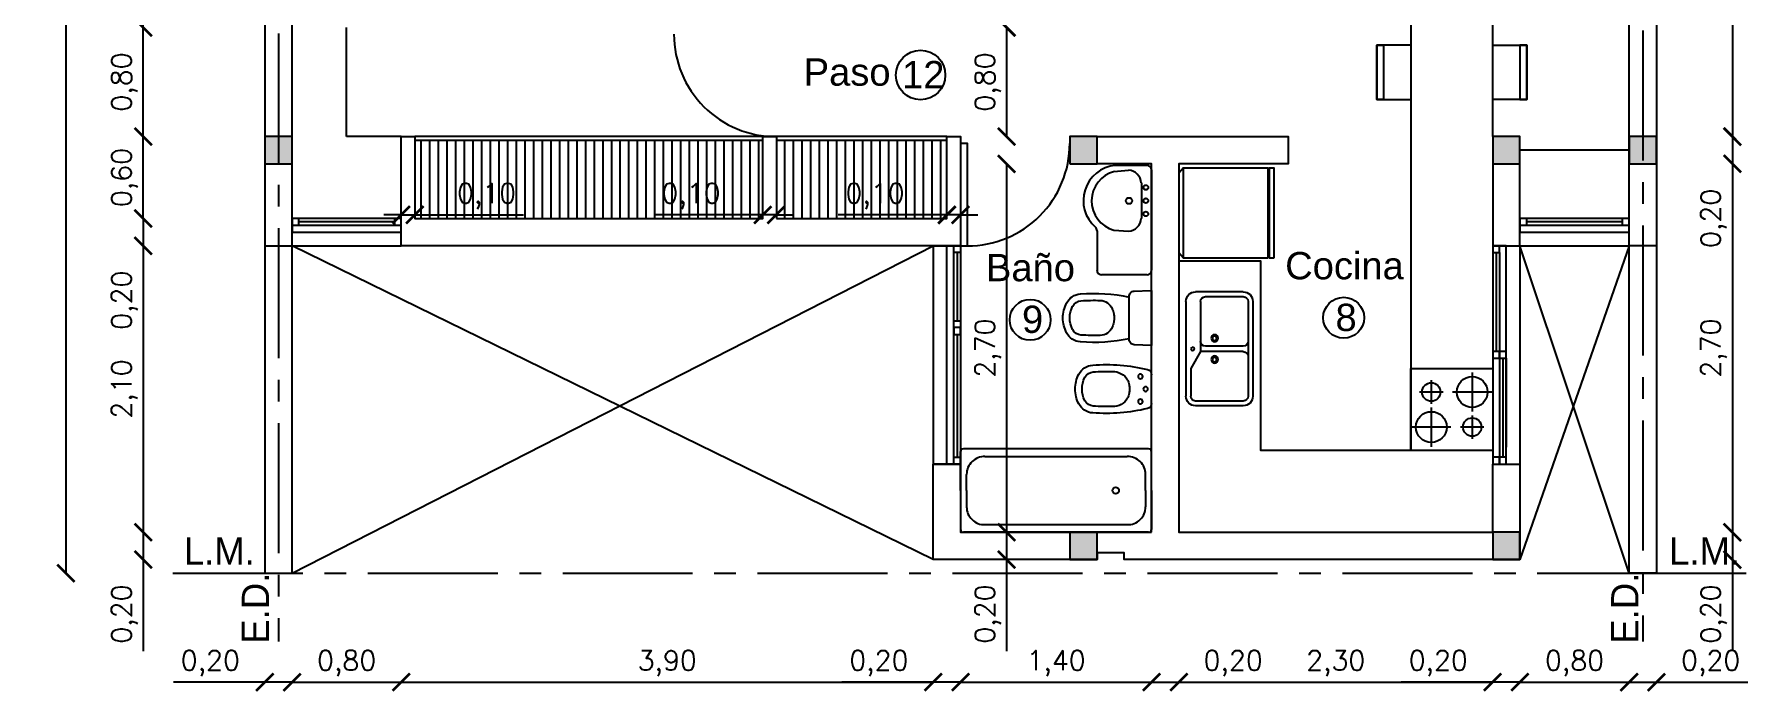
# Model space of a CAD drawing. Extents: x 215 to 382, y 29 to 70.
# Drawn here: x 369.64 to 382.2, y 43.87 to 48.69 of the extents above; entities that cross this region are included whole.
import ezdxf

# ---------------------------------------------------------------- set-up
doc = ezdxf.new("R2010")
doc.units = 0
doc.linetypes.add('ACAD_ISO03W100', pattern=[30, 12, -18])
doc.linetypes.add('CENTER2', pattern=[28.575, 19.05, -3.175, 3.175, -3.175])
doc.layers.get('0').update_dxf_attribs({"linetype": 'CONTINUOUS'})
doc.layers.get('Defpoints').update_dxf_attribs({"linetype": 'CONTINUOUS'})
doc.layers.add('Inst.Secundaria', color=7, linetype='CONTINUOUS', true_color=0xb85c00)
for name, color, linetype in [('Muros exteriores', 3, 'CONTINUOUS'), ('P_carpinteria', 53, 'CONTINUOUS'), ('P_cota', 8, 'CONTINUOUS'), ('P_estructuras', 4, 'CONTINUOUS'), ('P_mobiliario', 251, 'CONTINUOUS'), ('P_MURO HATCH EXISTENTE', 252, 'CONTINUOUS'), ('P_pisos', 8, 'CONTINUOUS'), ('P_proyecciones', 250, 'CONTINUOUS'), ('P_texto', 1, 'CONTINUOUS'), ('retiros', 2, 'ACAD_ISO03W100')]:
    doc.layers.add(name, color=color, linetype=linetype)
doc.styles.add('ROMANS', font='romans')
doc.dimstyles.new('lneal', dxfattribs={"dimscale": 0.85, "dimtxt": 0.171, "dimasz": 0.03, "dimexe": 0.05, "dimexo": 0.01, "dimgap": 0.06, "dimtad": 0, "dimrnd": 0.0005, "dimzin": 1, "dimtxsty": 'ROMANS', "dimblk": 'ORIGIN', "dimcen": 2.5, "dimse1": 1, "dimse2": 1, "dimclrd": 253, "dimclre": 256, "dimclrt": 256, "dimazin": 0, "dimtfac": 1, "dimtmove": 0, "dimatfit": 3, "dimldrblk": 'ORIGIN', "dimfxl": 0, "dimlwd": -1, "dimlwe": -1, "dimarcsym": 0})

# ---------------------------------------------------------------- blocks, each defined once
blk = doc.blocks.new('IAdriatica pl')
at = {"layer": 'P_mobiliario'}
blk.add_line((-0.157, -0.165), (0.157, -0.165), dxfattribs=at)
for points in [[(-0.153, -0.165), (0.153, -0.165, 0.173159), (0.184, -0.154, 0.233191), (0.197, -0.127), (0.202, -0.008, 0.022716), (0.202, 0, 0.955578), (0.202, 0), (-0.194, 0, 0.022716), (-0.202, 0, 0.955578), (-0.202, 0), (-0.197, -0.127, 0.424289), (-0.153, -0.165, 0.210064)], [(-0.153, -0.165, 0.070581), (-0.176, -0.522, 0.258252), (-0.109, -0.623, 0.12095), (0, -0.65, 0.12095), (0.109, -0.623, 0.258252), (0.176, -0.522, 0.070581), (0.153, -0.165)]]:
    blk.add_lwpolyline(points, format="xyb", dxfattribs=at)
for centre, radius, start, end in [((-0.014, -0.396), 0.12, 83.469, 83.469), ((-0.014, -0.396), 0.12, 90.0917, 90.0917), ((1.095, -0.422), 1.224, 177.8575, 184.4928), ((-0.028, -0.381), 0.101, 112.7679, 177.2928), ((-0.014, -0.396), 0.12, 97.9611, 116.2022), ((-0.001, -0.473), 0.198, 89.701, 98.5059), ((0.001, -0.473), 0.198, 81.4941, 90.299), ((0.014, -0.396), 0.12, 63.7978, 82.0389), ((0.028, -0.381), 0.101, 2.7072, 67.2321), ((-1.095, -0.422), 1.224, 355.5072, 2.1425), ((-0.051, -0.512), 0.075, 184.4928, 242.4143), ((0, -0.415), 0.185, 242.4143, 270), ((0, -0.415), 0.185, 270, 297.5857), ((0.051, -0.512), 0.075, 297.5857, 355.5072)]:
    blk.add_arc(centre, radius, start, end, dxfattribs=at)
blk = doc.blocks.new('BiAdriatica pl')
at = {"layer": 'P_mobiliario'}
blk.add_line((-0.105, 0), (0.105, 0), dxfattribs=at)
for centre in [(-0.092, -0.082), (0, -0.044), (0.092, -0.082)]:
    blk.add_circle(centre, 0.017, dxfattribs=at)
for centre, radius, start, end in [((1.095, -0.332), 1.274, 166.2935, 184.4928), ((-0.105, -0.04), 0.04, 90, 166.2935), ((0.105, -0.04), 0.04, 13.7065, 90), ((-1.095, -0.332), 1.274, 355.5072, 13.7065), ((0.002, -0.287), 0.131, 121.8233, 180), ((-0.014, -0.283), 0.12, 97.9611, 116.2022), ((-0.001, -0.36), 0.198, 89.701, 98.5059), ((0.001, -0.36), 0.198, 81.4941, 90.299), ((0.014, -0.283), 0.12, 63.7978, 82.0389), ((-0.002, -0.287), 0.131, 0, 58.1767), ((1.095, -0.332), 1.224, 177.8575, 184.4928), ((-1.095, -0.332), 1.224, 355.5072, 2.1425), ((-0.051, -0.422), 0.125, 184.4928, 242.4143), ((-0.051, -0.422), 0.075, 184.4928, 242.4143), ((0, -0.325), 0.185, 242.4143, 270), ((0, -0.325), 0.185, 270, 297.5857), ((0.051, -0.422), 0.075, 297.5857, 355.5072), ((0.051, -0.422), 0.125, 297.5857, 355.5072), ((0, -0.325), 0.235, 242.4143, 270), ((0, -0.325), 0.235, 270, 297.5857)]:
    blk.add_arc(centre, radius, start, end, dxfattribs=at)
blk = doc.blocks.new('AV 80 I-LAVATORIO VS')
for p, q in [((-0.368, 0), (0.368, 0)), ((-0.4, -0.032), (-0.4, -0.267)), ((-0.272, -0.075), (-0.012, -0.075)), ((0.4, -0.032), (0.4, -0.347)), ((0.4, -0.032), (0.4, -0.368)), ((-0.357, -0.276), (-0.366, -0.169)), ((0.073, -0.276), (0.082, -0.169)), ((0.079, -0.4), (0.368, -0.4))]:
    blk.add_line(p, q)
for centre, radius in [((-0.239, -0.042, 0.357), 0.0175), ((-0.239, -0.042, 0.357), 0.0171), ((-0.142, -0.042, 0.357), 0.0175), ((-0.142, -0.042, 0.357), 0.0171), ((-0.045, -0.042, 0.357), 0.0175), ((-0.045, -0.042, 0.357), 0.0171), ((-0.141, -0.166), 0.0227)]:
    blk.add_circle(centre, radius)
for centre, radius, start, end in [((0.368, -0.032), 0.0322, 0, 90), ((-0.368, -0.032), 0.0322, 90, 180), ((-0.265, -0.176), 0.101, 94.1857, 175.7836), ((-0.019, -0.176), 0.101, 4.2164, 85.8143), ((-0.143, -0.241), 0.259, 185.7485, 318.6214), ((-0.141, -0.218), 0.222, 194.1178, 344.8193), ((0.368, -0.368), 0.0322, 270, 0), ((0.079, -0.436), 0.0363, 90, 138.6214)]:
    blk.add_arc(centre, radius, start, end)
blk = doc.blocks.new('PRESENCE VS')
for p, q in [((-0.348, 0), (0.347, 0)), ((-0.418, -0.42), (-0.418, -0.07)), ((-0.348, -0.107), (0.02, -0.107)), ((0.02, -0.107), (0.143, -0.035)), ((0.02, -0.42), (0.02, -0.107)), ((0.143, -0.035), (0.347, -0.035)), ((0.382, -0.42), (0.382, -0.07)), ((0.417, -0.42), (0.417, -0.07)), ((-0.382, -0.42), (-0.382, -0.142)), ((-0.02, -0.42), (-0.02, -0.142)), ((-0.348, -0.455), (0.055, -0.455)), ((-0.348, -0.49), (0.347, -0.49)), ((0.055, -0.455), (0.347, -0.455))]:
    blk.add_line(p, q)
for centre, radius in [((0, -0.049), 0.0125), ((-0.078, -0.21), 0.026), ((-0.078, -0.21), 0.0158), ((0.078, -0.21), 0.026), ((0.078, -0.21), 0.0158)]:
    blk.add_circle(centre, radius)
for centre, radius, start, end in [((-0.348, -0.07), 0.07, 90, 180), ((0.347, -0.07), 0.07, 0, 90), ((-0.348, -0.142), 0.035, 90, 180), ((-0.055, -0.142), 0.035, 0, 90), ((0.347, -0.07), 0.035, 0, 90), ((-0.348, -0.42), 0.07, 180, 270), ((-0.348, -0.42), 0.035, 180, 270), ((-0.055, -0.42), 0.035, 270, 0), ((0.055, -0.42), 0.035, 180, 270), ((0.347, -0.42), 0.07, 270, 0), ((0.347, -0.42), 0.035, 270, 0)]:
    blk.add_arc(centre, radius, start, end)
blk = doc.blocks.new('_ARCHTICK')
at = {"color": 0, "linetype": 'ByBlock', "const_width": 0.15}
blk.add_lwpolyline([(-0.5, -0.5), (0.5, 0.5)], dxfattribs=at)
blk = doc.blocks.new('*D199')
at = {"layer": 'Defpoints', "color": 0}
for p in [(371.328, 43.944), (371.328, 43.944), (371.528, 43.944)]:
    blk.add_point(p, dxfattribs=at)
at = {"layer": 'P_cota'}
for p, q in [((371.328, 43.944), (370.658, 43.944)), ((371.528, 43.944), (371.328, 43.944))]:
    blk.add_line(p, q, dxfattribs=at)
at = {"layer": 'P_cota', "xscale": 0.1275, "yscale": 0.1275, "zscale": 0.1275, "rotation": 180}
blk.add_blockref('_ARCHTICK', (371.328, 43.944), dxfattribs=at)
at = {"layer": 'P_cota', "xscale": 0.1275, "yscale": 0.1275, "zscale": 0.1275}
blk.add_blockref('_ARCHTICK', (371.528, 43.944), dxfattribs=at)
at = {"layer": 'P_cota', "insert": (370.929, 44.081), "char_height": 0.1445, "attachment_point": 5, "style": 'ROMANS'}
blk.add_mtext('0,20', dxfattribs=at)
blk = doc.blocks.new('*D212')
at = {"layer": 'Defpoints', "color": 0}
for p in [(371.528, 43.944), (372.328, 43.944), (372.328, 43.944)]:
    blk.add_point(p, dxfattribs=at)
at = {"layer": 'P_cota'}
blk.add_line((371.528, 43.944), (372.328, 43.944), dxfattribs=at)
at = {"layer": 'P_cota', "xscale": 0.1275, "yscale": 0.1275, "zscale": 0.1275, "rotation": 180}
blk.add_blockref('_ARCHTICK', (371.528, 43.944), dxfattribs=at)
at = {"layer": 'P_cota', "xscale": 0.1275, "yscale": 0.1275, "zscale": 0.1275}
blk.add_blockref('_ARCHTICK', (372.328, 43.944), dxfattribs=at)
at = {"layer": 'P_cota', "insert": (371.928, 44.081), "char_height": 0.1445, "attachment_point": 5, "style": 'ROMANS'}
blk.add_mtext('0,80', dxfattribs=at)
blk = doc.blocks.new('*D213')
at = {"layer": 'Defpoints', "color": 0}
for p in [(372.328, 43.944), (376.228, 43.944), (376.228, 43.944)]:
    blk.add_point(p, dxfattribs=at)
at = {"layer": 'P_cota'}
blk.add_line((372.328, 43.944), (376.228, 43.944), dxfattribs=at)
at = {"layer": 'P_cota', "xscale": 0.1275, "yscale": 0.1275, "zscale": 0.1275, "rotation": 180}
blk.add_blockref('_ARCHTICK', (372.328, 43.944), dxfattribs=at)
at = {"layer": 'P_cota', "xscale": 0.1275, "yscale": 0.1275, "zscale": 0.1275}
blk.add_blockref('_ARCHTICK', (376.228, 43.944), dxfattribs=at)
at = {"layer": 'P_cota', "insert": (374.278, 44.081), "char_height": 0.1445, "attachment_point": 5, "style": 'ROMANS'}
blk.add_mtext('3,90', dxfattribs=at)
blk = doc.blocks.new('*D214')
at = {"layer": 'Defpoints', "color": 0}
for p in [(376.228, 43.944), (376.428, 43.944), (376.428, 43.944)]:
    blk.add_point(p, dxfattribs=at)
at = {"layer": 'P_cota'}
for p, q in [((376.228, 43.944), (375.558, 43.944)), ((376.428, 43.944), (376.228, 43.944))]:
    blk.add_line(p, q, dxfattribs=at)
at = {"layer": 'P_cota', "xscale": 0.1275, "yscale": 0.1275, "zscale": 0.1275, "rotation": 180}
blk.add_blockref('_ARCHTICK', (376.228, 43.944), dxfattribs=at)
at = {"layer": 'P_cota', "xscale": 0.1275, "yscale": 0.1275, "zscale": 0.1275}
blk.add_blockref('_ARCHTICK', (376.428, 43.944), dxfattribs=at)
at = {"layer": 'P_cota', "insert": (375.829, 44.081), "char_height": 0.1445, "attachment_point": 5, "style": 'ROMANS'}
blk.add_mtext('0,20', dxfattribs=at)
blk = doc.blocks.new('*D215')
at = {"layer": 'Defpoints', "color": 0}
for p in [(376.428, 43.944), (377.828, 43.944), (377.828, 43.944)]:
    blk.add_point(p, dxfattribs=at)
at = {"layer": 'P_cota'}
blk.add_line((376.428, 43.944), (377.828, 43.944), dxfattribs=at)
at = {"layer": 'P_cota', "xscale": 0.1275, "yscale": 0.1275, "zscale": 0.1275, "rotation": 180}
blk.add_blockref('_ARCHTICK', (376.428, 43.944), dxfattribs=at)
at = {"layer": 'P_cota', "xscale": 0.1275, "yscale": 0.1275, "zscale": 0.1275}
blk.add_blockref('_ARCHTICK', (377.828, 43.944), dxfattribs=at)
at = {"layer": 'P_cota', "insert": (377.128, 44.081), "char_height": 0.1445, "attachment_point": 5, "style": 'ROMANS'}
blk.add_mtext('1,40', dxfattribs=at)
blk = doc.blocks.new('*D216')
at = {"layer": 'Defpoints', "color": 0}
for p in [(378.028, 43.944), (380.328, 43.944), (380.328, 43.944)]:
    blk.add_point(p, dxfattribs=at)
at = {"layer": 'P_cota'}
blk.add_line((378.028, 43.944), (380.328, 43.944), dxfattribs=at)
at = {"layer": 'P_cota', "xscale": 0.1275, "yscale": 0.1275, "zscale": 0.1275, "rotation": 180}
blk.add_blockref('_ARCHTICK', (378.028, 43.944), dxfattribs=at)
at = {"layer": 'P_cota', "xscale": 0.1275, "yscale": 0.1275, "zscale": 0.1275}
blk.add_blockref('_ARCHTICK', (380.328, 43.944), dxfattribs=at)
at = {"layer": 'P_cota', "insert": (379.178, 44.081), "char_height": 0.1445, "attachment_point": 5, "style": 'ROMANS'}
blk.add_mtext('2,30', dxfattribs=at)
blk = doc.blocks.new('*D217')
at = {"layer": 'Defpoints', "color": 0}
for p in [(377.828, 43.944), (378.028, 43.944), (378.028, 43.944)]:
    blk.add_point(p, dxfattribs=at)
at = {"layer": 'P_cota'}
for p, q in [((377.828, 43.944), (378.028, 43.944)), ((378.028, 43.944), (378.697, 43.944))]:
    blk.add_line(p, q, dxfattribs=at)
at = {"layer": 'P_cota', "xscale": 0.1275, "yscale": 0.1275, "zscale": 0.1275, "rotation": 180}
blk.add_blockref('_ARCHTICK', (377.828, 43.944), dxfattribs=at)
at = {"layer": 'P_cota', "xscale": 0.1275, "yscale": 0.1275, "zscale": 0.1275}
blk.add_blockref('_ARCHTICK', (378.028, 43.944), dxfattribs=at)
at = {"layer": 'P_cota', "insert": (378.426, 44.081), "char_height": 0.1445, "attachment_point": 5, "style": 'ROMANS'}
blk.add_mtext('0,20', dxfattribs=at)
blk = doc.blocks.new('*D218')
at = {"layer": 'Defpoints', "color": 0}
for p in [(380.328, 43.944), (380.528, 43.944), (380.528, 43.944)]:
    blk.add_point(p, dxfattribs=at)
at = {"layer": 'P_cota'}
for p, q in [((380.328, 43.944), (379.658, 43.944)), ((380.528, 43.944), (380.328, 43.944))]:
    blk.add_line(p, q, dxfattribs=at)
at = {"layer": 'P_cota', "xscale": 0.1275, "yscale": 0.1275, "zscale": 0.1275, "rotation": 180}
blk.add_blockref('_ARCHTICK', (380.328, 43.944), dxfattribs=at)
at = {"layer": 'P_cota', "xscale": 0.1275, "yscale": 0.1275, "zscale": 0.1275}
blk.add_blockref('_ARCHTICK', (380.528, 43.944), dxfattribs=at)
at = {"layer": 'P_cota', "insert": (379.929, 44.081), "char_height": 0.1445, "attachment_point": 5, "style": 'ROMANS'}
blk.add_mtext('0,20', dxfattribs=at)
blk = doc.blocks.new('*D219')
at = {"layer": 'Defpoints', "color": 0}
for p in [(380.528, 43.944), (381.328, 43.944), (381.328, 43.944)]:
    blk.add_point(p, dxfattribs=at)
at = {"layer": 'P_cota'}
blk.add_line((380.528, 43.944), (381.328, 43.944), dxfattribs=at)
at = {"layer": 'P_cota', "xscale": 0.1275, "yscale": 0.1275, "zscale": 0.1275, "rotation": 180}
blk.add_blockref('_ARCHTICK', (380.528, 43.944), dxfattribs=at)
at = {"layer": 'P_cota', "xscale": 0.1275, "yscale": 0.1275, "zscale": 0.1275}
blk.add_blockref('_ARCHTICK', (381.328, 43.944), dxfattribs=at)
at = {"layer": 'P_cota', "insert": (380.928, 44.081), "char_height": 0.1445, "attachment_point": 5, "style": 'ROMANS'}
blk.add_mtext('0,80', dxfattribs=at)
blk = doc.blocks.new('*D220')
at = {"layer": 'Defpoints', "color": 0}
for p in [(381.328, 43.944), (381.528, 43.944), (381.528, 43.944)]:
    blk.add_point(p, dxfattribs=at)
at = {"layer": 'P_cota'}
for p, q in [((381.328, 43.944), (381.528, 43.944)), ((381.528, 43.944), (382.197, 43.944))]:
    blk.add_line(p, q, dxfattribs=at)
at = {"layer": 'P_cota', "xscale": 0.1275, "yscale": 0.1275, "zscale": 0.1275, "rotation": 180}
blk.add_blockref('_ARCHTICK', (381.328, 43.944), dxfattribs=at)
at = {"layer": 'P_cota', "xscale": 0.1275, "yscale": 0.1275, "zscale": 0.1275}
blk.add_blockref('_ARCHTICK', (381.528, 43.944), dxfattribs=at)
at = {"layer": 'P_cota', "insert": (381.926, 44.081), "char_height": 0.1445, "attachment_point": 5, "style": 'ROMANS'}
blk.add_mtext('0,20', dxfattribs=at)
blk = doc.blocks.new('*D254')
at = {"layer": 'Defpoints', "color": 0}
for p in [(381.528, 52.142), (381.528, 47.942), (382.085, 47.942)]:
    blk.add_point(p, dxfattribs=at)
at = {"layer": 'P_cota'}
blk.add_line((382.085, 52.142), (382.085, 47.942), dxfattribs=at)
at = {"layer": 'P_cota', "xscale": 0.1275, "yscale": 0.1275, "zscale": 0.1275}
for p, rotation in [((382.085, 52.142), 90), ((382.085, 47.942), 270)]:
    blk.add_blockref('_ARCHTICK', p, dxfattribs=dict(at, rotation=rotation))
at = {"layer": 'P_cota', "insert": (381.948, 50.042), "char_height": 0.1445, "attachment_point": 5, "rotation": 90, "style": 'ROMANS'}
blk.add_mtext('4,20', dxfattribs=at)
blk = doc.blocks.new('*D255')
at = {"layer": 'Defpoints', "color": 0}
for p in [(381.528, 47.942), (381.528, 47.742), (382.085, 47.742)]:
    blk.add_point(p, dxfattribs=at)
at = {"layer": 'P_cota'}
for p, q in [((382.085, 47.942), (382.085, 47.742)), ((382.085, 47.742), (382.085, 47.072))]:
    blk.add_line(p, q, dxfattribs=at)
at = {"layer": 'P_cota', "xscale": 0.1275, "yscale": 0.1275, "zscale": 0.1275}
for p, rotation in [((382.085, 47.942), 90), ((382.085, 47.742), 270)]:
    blk.add_blockref('_ARCHTICK', p, dxfattribs=dict(at, rotation=rotation))
at = {"layer": 'P_cota', "insert": (381.948, 47.343), "char_height": 0.1445, "attachment_point": 5, "rotation": 90, "style": 'ROMANS'}
blk.add_mtext('0,20', dxfattribs=at)
blk = doc.blocks.new('*D256')
at = {"layer": 'Defpoints', "color": 0}
for p in [(381.528, 47.742), (380.528, 45.042), (382.085, 45.042)]:
    blk.add_point(p, dxfattribs=at)
at = {"layer": 'P_cota'}
blk.add_line((382.085, 47.742), (382.085, 45.042), dxfattribs=at)
at = {"layer": 'P_cota', "xscale": 0.1275, "yscale": 0.1275, "zscale": 0.1275}
for p, rotation in [((382.085, 47.742), 90), ((382.085, 45.042), 270)]:
    blk.add_blockref('_ARCHTICK', p, dxfattribs=dict(at, rotation=rotation))
at = {"layer": 'P_cota', "insert": (381.948, 46.392), "char_height": 0.1445, "attachment_point": 5, "rotation": 90, "style": 'ROMANS'}
blk.add_mtext('2,70', dxfattribs=at)
blk = doc.blocks.new('*D257')
at = {"layer": 'Defpoints', "color": 0}
for p in [(380.528, 45.042), (380.528, 44.842), (382.085, 44.842)]:
    blk.add_point(p, dxfattribs=at)
at = {"layer": 'P_cota'}
for p, q in [((382.085, 45.042), (382.085, 44.842)), ((382.085, 44.842), (382.085, 44.172))]:
    blk.add_line(p, q, dxfattribs=at)
at = {"layer": 'P_cota', "xscale": 0.1275, "yscale": 0.1275, "zscale": 0.1275}
for p, rotation in [((382.085, 45.042), 90), ((382.085, 44.842), 270)]:
    blk.add_blockref('_ARCHTICK', p, dxfattribs=dict(at, rotation=rotation))
at = {"layer": 'P_cota', "insert": (381.948, 44.443), "char_height": 0.1445, "attachment_point": 5, "rotation": 90, "style": 'ROMANS'}
blk.add_mtext('0,20', dxfattribs=at)
blk = doc.blocks.new('*D259')
at = {"layer": 'Defpoints', "color": 0}
for p in [(370.437, 47.342), (370.437, 47.342), (370.437, 47.142)]:
    blk.add_point(p, dxfattribs=at)
at = {"layer": 'P_cota'}
for p, q in [((370.437, 47.342), (370.437, 47.142)), ((370.437, 47.142), (370.437, 46.472))]:
    blk.add_line(p, q, dxfattribs=at)
at = {"layer": 'P_cota', "xscale": 0.1275, "yscale": 0.1275, "zscale": 0.1275}
for p, rotation in [((370.437, 47.342), 90), ((370.437, 47.142), 270)]:
    blk.add_blockref('_ARCHTICK', p, dxfattribs=dict(at, rotation=rotation))
at = {"layer": 'P_cota', "insert": (370.3, 46.743), "char_height": 0.1445, "attachment_point": 5, "rotation": 90, "style": 'ROMANS'}
blk.add_mtext('0,20', dxfattribs=at)
blk = doc.blocks.new('*D260')
at = {"layer": 'Defpoints', "color": 0}
for p in [(370.437, 47.942), (370.527, 47.942), (370.437, 47.342)]:
    blk.add_point(p, dxfattribs=at)
at = {"layer": 'P_cota'}
blk.add_line((370.437, 47.342), (370.437, 47.942), dxfattribs=at)
at = {"layer": 'P_cota', "xscale": 0.1275, "yscale": 0.1275, "zscale": 0.1275}
for p, rotation in [((370.437, 47.942), 90), ((370.437, 47.342), 270)]:
    blk.add_blockref('_ARCHTICK', p, dxfattribs=dict(at, rotation=rotation))
at = {"layer": 'P_cota', "insert": (370.3, 47.642), "char_height": 0.1445, "attachment_point": 5, "rotation": 90, "style": 'ROMANS'}
blk.add_mtext('0,60', dxfattribs=at)
blk = doc.blocks.new('*D261')
at = {"layer": 'Defpoints', "color": 0}
for p in [(370.415, 52.142), (370.437, 52.142), (370.527, 48.742)]:
    blk.add_point(p, dxfattribs=at)
at = {"layer": 'P_cota'}
blk.add_line((370.437, 48.742), (370.437, 52.142), dxfattribs=at)
at = {"layer": 'P_cota', "xscale": 0.1275, "yscale": 0.1275, "zscale": 0.1275}
for p, rotation in [((370.437, 52.142), 90), ((370.437, 48.742), 270)]:
    blk.add_blockref('_ARCHTICK', p, dxfattribs=dict(at, rotation=rotation))
at = {"layer": 'P_cota', "insert": (370.3, 50.442), "char_height": 0.1445, "attachment_point": 5, "rotation": 90, "style": 'ROMANS'}
blk.add_mtext('3,40', dxfattribs=at)
blk = doc.blocks.new('*D263')
at = {"layer": 'Defpoints', "color": 0}
for p in [(370.437, 47.142), (370.437, 45.042), (370.437, 45.042)]:
    blk.add_point(p, dxfattribs=at)
at = {"layer": 'P_cota'}
blk.add_line((370.437, 47.142), (370.437, 45.042), dxfattribs=at)
at = {"layer": 'P_cota', "xscale": 0.1275, "yscale": 0.1275, "zscale": 0.1275}
for p, rotation in [((370.437, 47.142), 90), ((370.437, 45.042), 270)]:
    blk.add_blockref('_ARCHTICK', p, dxfattribs=dict(at, rotation=rotation))
at = {"layer": 'P_cota', "insert": (370.3, 46.092), "char_height": 0.1445, "attachment_point": 5, "rotation": 90, "style": 'ROMANS'}
blk.add_mtext('2,10', dxfattribs=at)
blk = doc.blocks.new('*D264')
at = {"layer": 'Defpoints', "color": 0}
for p in [(370.437, 45.042), (370.437, 44.842), (371.328, 44.842)]:
    blk.add_point(p, dxfattribs=at)
at = {"layer": 'P_cota'}
for p, q in [((370.437, 45.042), (370.437, 44.842)), ((370.437, 44.842), (370.437, 44.172))]:
    blk.add_line(p, q, dxfattribs=at)
at = {"layer": 'P_cota', "xscale": 0.1275, "yscale": 0.1275, "zscale": 0.1275}
for p, rotation in [((370.437, 45.042), 90), ((370.437, 44.842), 270)]:
    blk.add_blockref('_ARCHTICK', p, dxfattribs=dict(at, rotation=rotation))
at = {"layer": 'P_cota', "insert": (370.3, 44.443), "char_height": 0.1445, "attachment_point": 5, "rotation": 90, "style": 'ROMANS'}
blk.add_mtext('0,20', dxfattribs=at)
blk = doc.blocks.new('*D265')
at = {"layer": 'Defpoints', "color": 0}
for p in [(370.437, 48.742), (370.437, 48.742), (370.437, 47.942)]:
    blk.add_point(p, dxfattribs=at)
at = {"layer": 'P_cota'}
blk.add_line((370.437, 47.942), (370.437, 48.742), dxfattribs=at)
at = {"layer": 'P_cota', "xscale": 0.1275, "yscale": 0.1275, "zscale": 0.1275}
for p, rotation in [((370.437, 48.742), 90), ((370.437, 47.942), 270)]:
    blk.add_blockref('_ARCHTICK', p, dxfattribs=dict(at, rotation=rotation))
at = {"layer": 'P_cota', "insert": (370.3, 48.342), "char_height": 0.1445, "attachment_point": 5, "rotation": 90, "style": 'ROMANS'}
blk.add_mtext('0,80', dxfattribs=at)
blk = doc.blocks.new('*D269')
at = {"layer": 'Defpoints', "color": 0}
for p in [(376.83, 48.742), (376.765, 47.942), (376.83, 47.942)]:
    blk.add_point(p, dxfattribs=at)
at = {"layer": 'P_cota'}
blk.add_line((376.765, 48.742), (376.765, 47.942), dxfattribs=at)
at = {"layer": 'P_cota', "xscale": 0.1275, "yscale": 0.1275, "zscale": 0.1275}
for p, rotation in [((376.765, 48.742), 90), ((376.765, 47.942), 270)]:
    blk.add_blockref('_ARCHTICK', p, dxfattribs=dict(at, rotation=rotation))
at = {"layer": 'P_cota', "insert": (376.628, 48.342), "char_height": 0.1445, "attachment_point": 5, "rotation": 90, "style": 'ROMANS'}
blk.add_mtext('0,80', dxfattribs=at)
blk = doc.blocks.new('*D270')
at = {"layer": 'Defpoints', "color": 0}
for p in [(376.83, 47.742), (376.765, 45.042), (377.158, 45.042)]:
    blk.add_point(p, dxfattribs=at)
at = {"layer": 'P_cota'}
blk.add_line((376.765, 47.742), (376.765, 45.042), dxfattribs=at)
at = {"layer": 'P_cota', "xscale": 0.1275, "yscale": 0.1275, "zscale": 0.1275}
for p, rotation in [((376.765, 47.742), 90), ((376.765, 45.042), 270)]:
    blk.add_blockref('_ARCHTICK', p, dxfattribs=dict(at, rotation=rotation))
at = {"layer": 'P_cota', "insert": (376.628, 46.392), "char_height": 0.1445, "attachment_point": 5, "rotation": 90, "style": 'ROMANS'}
blk.add_mtext('2,70', dxfattribs=at)
blk = doc.blocks.new('*D272')
at = {"layer": 'Defpoints', "color": 0}
for p in [(376.621, 45.042), (376.765, 45.042), (376.621, 44.842)]:
    blk.add_point(p, dxfattribs=at)
at = {"layer": 'P_cota'}
for p, q in [((376.765, 45.042), (376.765, 44.842)), ((376.765, 44.842), (376.765, 44.172))]:
    blk.add_line(p, q, dxfattribs=at)
at = {"layer": 'P_cota', "xscale": 0.1275, "yscale": 0.1275, "zscale": 0.1275}
for p, rotation in [((376.765, 45.042), 90), ((376.765, 44.842), 270)]:
    blk.add_blockref('_ARCHTICK', p, dxfattribs=dict(at, rotation=rotation))
at = {"layer": 'P_cota', "insert": (376.628, 44.443), "char_height": 0.1445, "attachment_point": 5, "rotation": 90, "style": 'ROMANS'}
blk.add_mtext('0,20', dxfattribs=at)
blk = doc.blocks.new('*D274')
at = {"layer": 'Defpoints', "color": 0}
for p in [(370.928, 67.742), (369.87, 44.742), (370.654, 44.742)]:
    blk.add_point(p, dxfattribs=at)
at = {"layer": 'P_cota'}
blk.add_line((369.87, 67.742), (369.87, 44.742), dxfattribs=at)
at = {"layer": 'P_cota', "xscale": 0.1275, "yscale": 0.1275, "zscale": 0.1275}
for p, rotation in [((369.87, 67.742), 90), ((369.87, 44.742), 270)]:
    blk.add_blockref('_ARCHTICK', p, dxfattribs=dict(at, rotation=rotation))
at = {"layer": 'P_cota', "insert": (369.733, 56.242), "char_height": 0.1445, "attachment_point": 5, "rotation": 90, "style": 'ROMANS'}
blk.add_mtext('23,00', dxfattribs=at)
blk = doc.blocks.new('*D275')
at = {"layer": 'Defpoints', "color": 0}
for p in [(372.328, 47.602), (372.428, 47.602), (372.328, 47.368)]:
    blk.add_point(p, dxfattribs=at)
at = {"layer": 'P_cota'}
for p, q in [((372.328, 47.368), (372.2, 47.368)), ((372.328, 47.368), (372.428, 47.368)), ((372.428, 47.368), (373.225, 47.368))]:
    blk.add_line(p, q, dxfattribs=at)
at = {"layer": 'P_cota', "xscale": 0.1275, "yscale": 0.1275, "zscale": 0.1275}
blk.add_blockref('_ARCHTICK', (372.328, 47.368), dxfattribs=at)
at = {"layer": 'P_cota', "xscale": 0.1275, "yscale": 0.1275, "zscale": 0.1275, "rotation": 180}
blk.add_blockref('_ARCHTICK', (372.428, 47.368), dxfattribs=at)
at = {"layer": 'P_cota', "insert": (372.954, 47.505), "char_height": 0.1445, "attachment_point": 5, "style": 'ROMANS'}
blk.add_mtext('0,10', dxfattribs=at)
blk = doc.blocks.new('*D276')
at = {"layer": 'Defpoints', "color": 0}
for p in [(374.978, 47.602), (375.076, 47.602), (375.076, 47.368)]:
    blk.add_point(p, dxfattribs=at)
at = {"layer": 'P_cota'}
for p, q in [((374.978, 47.368), (374.181, 47.368)), ((375.076, 47.368), (374.978, 47.368)), ((375.076, 47.368), (375.204, 47.368))]:
    blk.add_line(p, q, dxfattribs=at)
at = {"layer": 'P_cota', "xscale": 0.1275, "yscale": 0.1275, "zscale": 0.1275}
blk.add_blockref('_ARCHTICK', (374.978, 47.368), dxfattribs=at)
at = {"layer": 'P_cota', "xscale": 0.1275, "yscale": 0.1275, "zscale": 0.1275, "rotation": 180}
blk.add_blockref('_ARCHTICK', (375.076, 47.368), dxfattribs=at)
at = {"layer": 'P_cota', "insert": (374.452, 47.505), "char_height": 0.1445, "attachment_point": 5, "style": 'ROMANS'}
blk.add_mtext('0,10', dxfattribs=at)
blk = doc.blocks.new('*D277')
at = {"layer": 'Defpoints', "color": 0}
for p in [(376.328, 47.602), (376.428, 47.602), (376.328, 47.368)]:
    blk.add_point(p, dxfattribs=at)
at = {"layer": 'P_cota'}
for p, q in [((376.328, 47.368), (375.53, 47.368)), ((376.428, 47.368), (376.328, 47.368)), ((376.428, 47.368), (376.555, 47.368))]:
    blk.add_line(p, q, dxfattribs=at)
at = {"layer": 'P_cota', "xscale": 0.1275, "yscale": 0.1275, "zscale": 0.1275}
blk.add_blockref('_ARCHTICK', (376.328, 47.368), dxfattribs=at)
at = {"layer": 'P_cota', "xscale": 0.1275, "yscale": 0.1275, "zscale": 0.1275, "rotation": 180}
blk.add_blockref('_ARCHTICK', (376.428, 47.368), dxfattribs=at)
at = {"layer": 'P_cota', "insert": (375.801, 47.505), "char_height": 0.1445, "attachment_point": 5, "style": 'ROMANS'}
blk.add_mtext('0,10', dxfattribs=at)

msp = doc.modelspace()

# ---------------------------------------------------------------- hatches: boundary and pattern name
at = {"layer": 'P_cota'}
h = msp.add_hatch(dxfattribs=at)
h.set_pattern_fill('LINE', scale=0.02, angle=90, style=0)
h.set_pattern_definition([(90, (227.43956, -255.473674), (-0.0635, 4e-18), [])])
h.paths.add_polyline_path([(374.978, 47.912), (374.978, 47.342), (372.428, 47.342), (372.428, 47.912)])
h.paths.add_polyline_path([(376.328, 47.912), (376.328, 47.342), (375.078, 47.342), (375.078, 47.912)])
h.paths.add_polyline_path([(372.697, 47.356), (373.21, 47.356), (373.21, 47.6), (372.697, 47.6)], flags=24)
h.paths.add_polyline_path([(374.196, 47.356), (374.708, 47.356), (374.708, 47.6), (374.196, 47.6)], flags=24)
h.paths.add_polyline_path([(375.545, 47.356), (376.058, 47.356), (376.058, 47.6), (375.545, 47.6)], flags=24)
h.paths.add_polyline_path([(370.53, 47.898), (370.53, 47.385), (370.774, 47.385), (370.774, 47.898)], flags=9)
at = {"layer": 'P_estructuras'}
for points in [[(371.328, 47.742), (371.528, 47.742), (371.528, 47.942), (371.328, 47.942)], [(377.228, 47.742), (377.428, 47.742), (377.428, 47.942), (377.228, 47.942)], [(380.328, 47.742), (380.528, 47.742), (380.528, 47.942), (380.328, 47.942)], [(381.328, 47.742), (381.528, 47.742), (381.528, 47.942), (381.328, 47.942)], [(377.228, 44.842), (377.428, 44.842), (377.428, 45.042), (377.228, 45.042)], [(380.328, 44.842), (380.528, 44.842), (380.528, 45.042), (380.328, 45.042)]]:
    msp.add_hatch(color=7, dxfattribs=at).paths.add_polyline_path(points)

# ---------------------------------------------------------------- linework, layer by layer
at = {"layer": 'Inst.Secundaria', "color": 7}
for p, q in [((376.428, 45.348), (376.428, 45.633)), ((377.806, 45.654), (376.449, 45.654)), ((376.606, 45.598), (377.649, 45.598)), ((377.828, 45.348), (377.828, 45.633)), ((376.471, 45.348), (376.471, 45.466)), ((377.784, 45.348), (377.784, 45.466)), ((376.428, 45.348), (376.428, 45.063)), ((376.471, 45.348), (376.471, 45.229)), ((377.784, 45.348), (377.784, 45.229)), ((377.828, 45.348), (377.828, 45.063)), ((376.606, 45.098), (377.649, 45.098)), ((377.806, 45.042), (376.449, 45.042))]:
    msp.add_line(p, q, dxfattribs=at)
msp.add_circle((377.565, 45.348), 0.0241, dxfattribs=at)
for centre, radius, start, end in [((376.449, 45.633), 0.0211, 90, 180), ((376.603, 45.466), 0.131, 88.3446, 180), ((377.653, 45.466), 0.131, 0, 91.6554), ((377.806, 45.633), 0.0211, 0, 90), ((376.603, 45.229), 0.131, 180, 271.6554), ((377.653, 45.229), 0.131, 268.3446, 0), ((376.449, 45.063), 0.0211, 180, 270), ((377.806, 45.063), 0.0211, 270, 0)]:
    msp.add_arc(centre, radius, start, end, dxfattribs=at)
at = {"layer": 'Muros exteriores', "color": 7}
for points in [[(381.528, 54.442), (381.528, 54.442), (381.528, 47.142), (381.328, 47.142), (381.328, 52.142), (380.728, 52.142), (380.728, 52.342), (381.328, 52.342), (381.328, 53.042), (381.328, 53.042), (381.328, 53.142), (381.328, 53.142), (381.328, 54.342), (380.728, 54.342), (380.728, 54.542), (381.328, 54.542), (381.328, 56.242), (380.728, 56.242), (380.728, 56.442), (381.328, 56.442), (381.328, 58.142), (380.728, 58.142), (380.728, 58.342)], [(380.528, 47.142), (380.528, 47.942), (380.328, 47.942), (380.328, 47.942), (380.328, 47.892), (380.328, 47.142), (380.528, 47.142)], [(371.328, 47.142), (371.328, 44.742), (371.528, 44.742), (371.528, 47.142)], [(376.228, 47.142), (376.428, 47.142)], [(381.528, 47.142), (381.528, 44.742), (381.328, 44.742), (381.328, 47.142)], [(376.428, 45.542), (376.228, 45.542)]]:
    msp.add_lwpolyline(points, dxfattribs=at)
for points in [[(371.528, 52.142), (371.328, 52.142), (371.328, 47.142), (371.528, 47.142)], [(375.078, 47.342), (376.328, 47.342), (376.328, 47.942), (376.428, 47.942), (376.428, 47.942), (376.428, 47.942), (376.428, 47.142), (372.328, 47.142), (372.328, 47.942), (372.328, 47.942), (372.428, 47.942), (372.428, 47.342), (374.978, 47.342), (374.978, 47.942), (375.078, 47.942)], [(377.828, 45.042), (377.828, 47.742), (377.428, 47.742), (377.428, 47.942), (378.828, 47.942), (378.828, 47.742), (378.028, 47.742), (378.028, 45.042), (380.328, 45.042), (380.328, 45.542), (380.528, 45.542), (380.528, 44.842), (377.628, 44.842), (377.628, 44.892), (377.428, 44.892), (377.428, 44.842), (377.228, 44.842), (376.228, 44.842), (376.228, 44.842), (376.228, 45.542), (376.428, 45.542), (376.428, 45.042), (376.428, 45.042), (376.428, 45.042), (376.428, 45.042)]]:
    msp.add_lwpolyline(points, close=True, dxfattribs=at)
at = {"layer": 'P_carpinteria', "color": 7}
for p, q in [((372.278, 47.317), (371.578, 47.317)), ((381.278, 47.317), (380.578, 47.317)), ((376.403, 47.092), (376.403, 46.592)), ((380.353, 47.092), (380.353, 46.367)), ((380.378, 47.092), (380.378, 46.367)), ((376.403, 46.492), (376.403, 45.592)), ((380.378, 46.317), (380.378, 45.592)), ((380.403, 46.317), (380.403, 45.592)), ((380.428, 46.317), (380.428, 45.667))]:
    msp.add_line(p, q, dxfattribs=at)
for points in [[(376.428, 47.892), (376.428, 47.142), (376.478, 47.142), (376.478, 47.892)], [(371.528, 47.342), (371.528, 47.292), (372.328, 47.292), (372.328, 47.342)], [(372.328, 47.242), (372.328, 47.342), (371.528, 47.342), (371.528, 47.242)], [(371.528, 47.292), (371.578, 47.292), (371.578, 47.342), (371.528, 47.342)], [(372.278, 47.292), (372.328, 47.292), (372.328, 47.342), (372.278, 47.342)], [(381.328, 47.242), (381.328, 47.342), (380.528, 47.342), (380.528, 47.242)], [(380.528, 47.292), (380.578, 47.292), (380.578, 47.342), (380.528, 47.342)], [(380.528, 47.342), (380.528, 47.292), (381.328, 47.292), (381.328, 47.342)], [(381.278, 47.292), (381.328, 47.292), (381.328, 47.342), (381.278, 47.342)], [(376.328, 47.142), (376.428, 47.142), (376.428, 45.542), (376.328, 45.542)], [(376.428, 45.542), (376.378, 45.542), (376.378, 47.142), (376.428, 47.142)], [(376.378, 47.092), (376.378, 47.142), (376.428, 47.142), (376.428, 47.092)], [(380.428, 47.142), (380.328, 47.142), (380.328, 45.542), (380.428, 45.542)], [(380.378, 47.092), (380.378, 47.142), (380.328, 47.142), (380.328, 47.092)], [(376.378, 46.542), (376.378, 46.592), (376.428, 46.592), (376.428, 46.542)], [(376.378, 46.542), (376.378, 46.492), (376.428, 46.492), (376.428, 46.542)], [(380.378, 46.317), (380.378, 46.367), (380.328, 46.367), (380.328, 46.317)], [(380.428, 46.317), (380.428, 46.367), (380.378, 46.367), (380.378, 46.317)], [(376.378, 45.542), (376.378, 45.592), (376.428, 45.592), (376.428, 45.542)], [(380.378, 45.542), (380.378, 45.592), (380.328, 45.592), (380.328, 45.542)], [(380.428, 45.542), (380.428, 45.592), (380.378, 45.592), (380.378, 45.542)]]:
    msp.add_lwpolyline(points, close=True, dxfattribs=at)
for centre, start, end in [((375.077, 48.691), 179.9741, 270.0626), ((376.478, 47.891), 269.9741, 0.0626)]:
    msp.add_arc(centre, 0.75, start, end, dxfattribs=at)
at = {"layer": 'P_estructuras', "color": 7}
for points in [[(371.328, 47.742), (371.528, 47.742), (371.528, 47.942), (371.328, 47.942)], [(377.228, 47.742), (377.428, 47.742), (377.428, 47.942), (377.228, 47.942)], [(380.328, 47.742), (380.528, 47.742), (380.528, 47.942), (380.328, 47.942)], [(381.328, 47.742), (381.528, 47.742), (381.528, 47.942), (381.328, 47.942)], [(377.228, 44.842), (377.428, 44.842), (377.428, 45.042), (377.228, 45.042)], [(380.328, 44.842), (380.528, 44.842), (380.528, 45.042), (380.328, 45.042)]]:
    msp.add_lwpolyline(points, close=True, dxfattribs=at)
at = {"layer": 'P_mobiliario', "color": 7}
for p, q in [((372.328, 47.942), (371.928, 47.942)), ((372.328, 47.942), (371.928, 47.942)), ((376.328, 47.942), (372.428, 47.942)), ((374.978, 47.912), (372.428, 47.912)), ((376.328, 47.912), (375.076, 47.912)), ((381.328, 47.842), (380.528, 47.842)), ((379.878, 46.157), (379.878, 45.984)), ((380.178, 46.214), (380.178, 45.927)), ((379.964, 46.07), (379.791, 46.07)), ((380.321, 46.07), (380.034, 46.07)), ((379.878, 45.956), (379.878, 45.669)), ((380.178, 45.899), (380.178, 45.727)), ((380.021, 45.813), (379.734, 45.813)), ((380.264, 45.813), (380.091, 45.813))]:
    msp.add_line(p, q, dxfattribs=at)
for points in [[(380.328, 47.942), (380.328, 49.284), (380.328, 49.284), (380.328, 49.284), (379.728, 49.284), (379.728, 45.642), (378.628, 45.642), (378.628, 47.029), (378.628, 47.029), (378.028, 47.029)], [(371.928, 47.942), (371.928, 48.742)], [(379.728, 48.613), (379.478, 48.613), (379.478, 48.213), (379.728, 48.213)], [(379.478, 48.213), (379.478, 48.613), (379.528, 48.613), (379.528, 48.213), (379.478, 48.213)], [(380.328, 48.613), (380.578, 48.613), (380.578, 48.213), (380.328, 48.213)], [(380.578, 48.213), (380.578, 48.613), (380.528, 48.613), (380.528, 48.213), (380.578, 48.213)], [(378.063, 47.712), (378.028, 47.673)], [(378.028, 47.673), (378.028, 47.09)], [(378.063, 47.051), (378.028, 47.09)]]:
    msp.add_lwpolyline(points, dxfattribs=at)
for points in [[(378.68, 47.051), (378.063, 47.051), (378.063, 47.712), (378.68, 47.712)], [(378.724, 47.051), (378.691, 47.051), (378.691, 47.712), (378.724, 47.712)], [(379.728, 46.242), (380.328, 46.242), (380.328, 45.642), (379.728, 45.642)]]:
    msp.add_lwpolyline(points, close=True, dxfattribs=at)
for centre, radius in [((379.878, 46.07), 0.0677), ((380.178, 46.07), 0.113), ((379.878, 45.813), 0.113), ((380.178, 45.813), 0.0677)]:
    msp.add_circle(centre, radius, dxfattribs=at)
at = {"layer": 'P_MURO HATCH EXISTENTE', "color": 7}
msp.add_line((371.528, 47.342), (371.528, 52.142), dxfattribs=at)
at = {"layer": 'P_pisos', "color": 7}
for p, q in [((371.528, 47.142), (372.328, 47.142)), ((376.228, 47.142), (376.228, 45.542)), ((380.528, 47.142), (381.328, 47.142)), ((380.528, 47.142), (380.528, 45.542)), ((380.528, 46.642), (380.528, 45.042))]:
    msp.add_line(p, q, dxfattribs=at)
at = {"layer": 'P_proyecciones', "color": 7}
for p, q in [((371.528, 44.742), (376.228, 47.142)), ((376.228, 44.842), (371.528, 47.142)), ((381.328, 44.742), (380.528, 47.142)), ((381.328, 47.142), (380.528, 44.842))]:
    msp.add_line(p, q, dxfattribs=at)
at = {"layer": 'P_texto', "color": 7}
for centre, radius in [((376.135, 48.393), 0.181), ((376.938, 46.599), 0.15), ((379.236, 46.614), 0.15)]:
    msp.add_circle(centre, radius, dxfattribs=at)
at = {"layer": 'retiros', "color": 7, "linetype": 'CENTER2', "ltscale": 0.05}
for p, q in [((371.428, 68.701), (371.428, 44.242)), ((381.428, 68.722), (381.428, 44.242))]:
    msp.add_line(p, q, dxfattribs=at)
msp.add_lwpolyline([(370.654, 44.742), (381.428, 44.742), (382.187, 44.742)], dxfattribs=at)

# ---------------------------------------------------------------- block references
at = {"layer": 'P_mobiliario', "color": 7, "rotation": 270}
msp.add_blockref('AV 80 I-LAVATORIO VS', (377.828, 47.33), dxfattribs=at)
at = {"layer": 'P_mobiliario', "color": 7, "xscale": -1}
for name, p, rotation in [('IAdriatica pl', (377.828, 46.613), 270), ('PRESENCE VS', (378.08, 46.386), 90), ('BiAdriatica pl', (377.828, 46.092), 270)]:
    msp.add_blockref(name, p, dxfattribs=dict(at, rotation=rotation))

# ---------------------------------------------------------------- texts
at = {"layer": 'P_texto', "color": 7, "char_height": 0.2, "attachment_point": 1, "style": 'ROMANS'}
for s, insert, width in [('{\\fArial Unicode MS|b0|i0|c0|p34;Paso}', (375.278, 48.515), 7.95336), ('{\\fArial Unicode MS|b0|i0|c0|p34;12}', (375.999, 48.496), 7.95336), ('{\\fArial Unicode MS|b0|i0|c0|p34;Cocina}', (378.807, 47.096), 7.95336), ('{\\fArial Unicode MS|b0|i0|c0|p34;Baño}', (376.614, 47.082), 7.95336), ('{\\fArial Unicode MS|b0|i0|c0|p34;8}', (379.176, 46.717), 7.95336), ('{\\fArial Unicode MS|b0|i0|c0|p34;9}', (376.878, 46.703), 7.95336), ('{\\fBodoni MT|b0|i0|c0|p18;L.M.}', (370.735, 45.005), 1.38235), ('{\\fBodoni MT|b0|i0|c0|p18;L.M.}', (381.621, 45.005), 1.38235)]:
    msp.add_mtext(s, dxfattribs=dict(at, insert=insert, width=width))
at = {"layer": 'P_texto', "color": 7, "char_height": 0.2, "width": 1.38235, "rotation": 90, "style": 'ROMANS'}
for insert, attachment_point in [((371.159, 44.226), 1), ((381.396, 44.226), 7)]:
    msp.add_mtext('{\\fBodoni MT|b0|i0|c0|p18;E.D.}', dxfattribs=dict(at, insert=insert, attachment_point=attachment_point))

# ---------------------------------------------------------------- dimensions: what is measured, and where the dimension line sits
at = {"layer": 'P_cota', "color": 7}
for base, p1, p2, angle, picture, middle in [((369.87, 44.742), (370.928, 67.742), (370.654, 44.742), 90, '*D274', (369.733, 56.242)), ((370.437, 52.142), (370.527, 48.742), (370.415, 52.142), 90, '*D261', (370.3, 50.442)), ((382.085, 47.942), (381.528, 52.142), (381.528, 47.942), 90, '*D254', (381.948, 50.042)), ((370.437, 48.742), (370.437, 47.942), (370.437, 48.742), 270, '*D265', (370.3, 48.342)), ((376.765, 47.942), (376.83, 48.742), (376.83, 47.942), 90, '*D269', (376.628, 48.342)), ((370.437, 47.942), (370.437, 47.342), (370.527, 47.942), 90, '*D260', (370.3, 47.642)), ((382.085, 47.742), (381.528, 47.942), (381.528, 47.742), 90, '*D255', (381.948, 47.343)), ((376.765, 45.042), (376.83, 47.742), (377.158, 45.042), 90, '*D270', (376.628, 46.392)), ((382.085, 45.042), (381.528, 47.742), (380.528, 45.042), 90, '*D256', (381.948, 46.392)), ((370.437, 45.042), (370.437, 47.142), (370.437, 45.042), 270, '*D263', (370.3, 46.092)), ((370.437, 44.842), (370.437, 45.042), (371.328, 44.842), 270, '*D264', (370.3, 44.443)), ((382.085, 44.842), (380.528, 45.042), (380.528, 44.842), 90, '*D257', (381.948, 44.443))]:
    dim = msp.add_linear_dim(base=base, p1=p1, p2=p2, angle=angle, dimstyle='lneal', override={"dimtxt": 0.17, "dimasz": 0.15, "dimtad": 1, "dimblk": 'ARCHTICK', "dimcen": 0, "dimclrd": 256, "dimldrblk": 'ARCHTICK', "dimfxl": 0.18}, dxfattribs=at)
    dim.commit()
    dim.dimension.update_dxf_attribs({"geometry": picture, "text_midpoint": middle})
for base, p1, p2, picture, middle in [((372.328, 47.368), (372.428, 47.602), (372.328, 47.602), '*D275', (372.954, 47.368)), ((375.076, 47.368), (374.978, 47.602), (375.076, 47.602), '*D276', (374.452, 47.368)), ((376.428, 43.944), (376.228, 43.944), (376.428, 43.944), '*D214', (375.829, 43.944)), ((380.528, 43.944), (380.328, 43.944), (380.528, 43.944), '*D218', (379.929, 43.944))]:
    dim = msp.add_linear_dim(base=base, p1=p1, p2=p2, dimstyle='lneal', override={"dimtxt": 0.17, "dimasz": 0.15, "dimtad": 1, "dimblk": 'ARCHTICK', "dimcen": 0, "dimclrd": 256, "dimldrblk": 'ARCHTICK', "dimfxl": 0.18}, dxfattribs=at)
    dim.commit()
    dim.dimension.update_dxf_attribs({"geometry": picture, "text_midpoint": middle, "dimtype": 160})
for base, p1, p2, picture, middle in [((376.328, 47.368), (376.428, 47.602), (376.328, 47.602), '*D277', (375.801, 47.505)), ((371.328, 43.944), (371.528, 43.944), (371.328, 43.944), '*D199', (370.929, 44.081)), ((372.328, 43.944), (371.528, 43.944), (372.328, 43.944), '*D212', (371.928, 44.081)), ((376.228, 43.944), (372.328, 43.944), (376.228, 43.944), '*D213', (374.278, 44.081)), ((377.828, 43.944), (376.428, 43.944), (377.828, 43.944), '*D215', (377.128, 44.081)), ((378.028, 43.944), (377.828, 43.944), (378.028, 43.944), '*D217', (378.426, 44.081)), ((380.328, 43.944), (378.028, 43.944), (380.328, 43.944), '*D216', (379.178, 44.081)), ((381.328, 43.944), (380.528, 43.944), (381.328, 43.944), '*D219', (380.928, 44.081)), ((381.528, 43.944), (381.328, 43.944), (381.528, 43.944), '*D220', (381.926, 44.081))]:
    dim = msp.add_linear_dim(base=base, p1=p1, p2=p2, dimstyle='lneal', override={"dimtxt": 0.17, "dimasz": 0.15, "dimtad": 1, "dimblk": 'ARCHTICK', "dimcen": 0, "dimclrd": 256, "dimldrblk": 'ARCHTICK', "dimfxl": 0.18}, dxfattribs=at)
    dim.commit()
    dim.dimension.update_dxf_attribs({"geometry": picture, "text_midpoint": middle})
for base, p1, p2, picture, middle in [((370.437, 47.342), (370.437, 47.142), (370.437, 47.342), '*D259', (370.437, 46.743)), ((376.765, 45.042), (376.621, 44.842), (376.621, 45.042), '*D272', (376.765, 44.443))]:
    dim = msp.add_linear_dim(base=base, p1=p1, p2=p2, angle=90, dimstyle='lneal', override={"dimtxt": 0.17, "dimasz": 0.15, "dimtad": 1, "dimblk": 'ARCHTICK', "dimcen": 0, "dimclrd": 256, "dimldrblk": 'ARCHTICK', "dimfxl": 0.18}, dxfattribs=at)
    dim.commit()
    dim.dimension.update_dxf_attribs({"geometry": picture, "text_midpoint": middle, "dimtype": 160})

doc.saveas('drawing.dxf')
